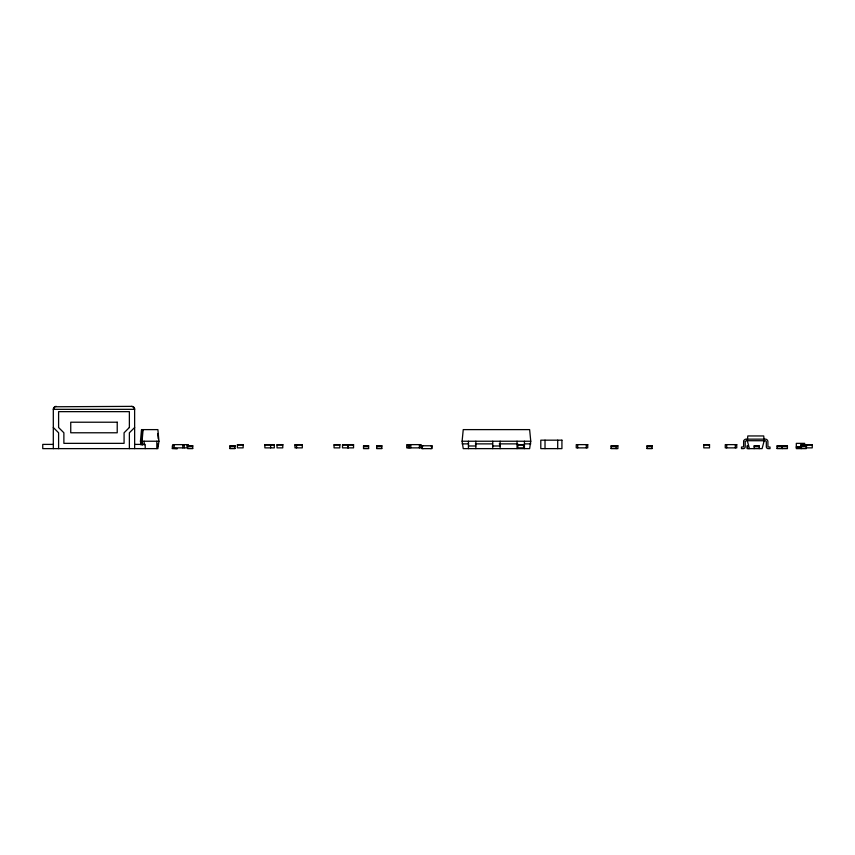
<?xml version="1.0" encoding="UTF-8"?>
<svg xmlns="http://www.w3.org/2000/svg" width="855" height="855" viewBox="0 0 855 855"><rect width="100%" height="100%" fill="white"/><g stroke="black" fill="none" stroke-linecap="round" stroke-linejoin="round"><path stroke-width="1.28" d="M140.989 444.931L140.455 441.233L141.513 429.616L157.886 429.616L158.945 441.233L157.886 448.629L42.75 448.629L42.75 444.397L53.309 444.397M142.571 429.616L141.513 441.233L142.048 444.931M143.106 429.616L142.048 441.233L142.571 444.931M462.106 441.233L463.239 429.616L529.63 429.616L530.763 441.233L529.63 448.629L463.239 448.629L462.106 441.233L530.763 441.233M157.715 446.16L158.068 443.692M134.652 427.5L129.372 432.78L129.372 448.629M134.652 448.629L134.62 408.947L133.487 406.98L131.691 406.371L54.795 406.766L53.309 409.331L53.309 448.629M140.455 441.233L158.945 441.233M804.769 443.36L796.315 443.36L796.315 448.629L806.276 448.629L806.276 445.776L801.21 445.776L801.21 448.629M462.106 443.873L468.732 443.873M475.369 443.873L492.598 443.873M499.235 443.873L517.799 443.873M524.425 443.873L530.763 443.873M134.652 444.397L145.211 444.397L145.211 448.629M188.453 444.632L172.742 444.632L172.742 447.87L187.021 447.87L187.021 444.632M237.401 444.995L243.151 444.995M264.868 444.995L274.316 444.995M277.02 444.995L282.77 444.995M294.975 444.995L302.307 444.995M334.059 444.995L339.809 444.995M342.513 444.995L353.543 444.995M517.852 444.995L523.602 444.995M703.772 444.995L709.511 444.995M800.943 444.995L812.25 444.995M468.444 445.989L475.84 445.989M492.737 445.989L500.132 445.989M187.651 446.096L192.717 446.096M229.899 446.096L234.975 446.096M363.525 446.096L368.601 446.096M376.734 446.096L381.8 446.096M611.069 446.096L616.145 446.096M646.989 446.096L652.055 446.096M754.121 446.096L759.197 446.096M777.067 446.096L782.143 446.096M782.357 446.096L787.423 446.096M801.21 446.096L806.276 446.096M796.315 446.791L801.979 446.705M796.315 447.315L801.146 447.315M172.336 448.309L177.402 448.629L172.336 448.629L172.336 445.776M187.651 448.309L192.717 448.309M229.899 448.309L234.975 448.309M363.525 448.309L368.601 448.309M376.734 448.309L381.8 448.309M611.069 448.309L616.145 448.309M646.989 448.309L652.055 448.309M754.121 448.309L759.197 448.309M777.067 448.309L782.143 448.309M782.357 448.309L787.423 448.309M801.21 448.309L806.276 448.309M53.309 427.5L58.6 432.78L58.6 448.629M749.418 448.629L747.313 440.699L747.815 435.954L763.707 435.954L764.21 440.699L762.094 448.629L747.142 448.629L747.142 445.776L748.414 445.776L747.462 446.096L747.462 448.309L748.414 448.629M157.715 433.485L158.186 438.647M806.5 444.632L806.5 447.87L812.25 447.87L812.25 444.632L800.943 444.632L800.943 447.87M759.197 448.629L759.197 445.776L754.121 445.776L754.121 448.629M735.321 444.632L735.321 447.87M726.697 444.632L726.697 447.87M616.145 445.776L616.145 448.629M586.306 444.632L586.306 447.87M577.681 444.632L577.681 447.87M557.706 440.175L557.706 448.629M545.02 440.175L545.02 448.629M524.425 441.233L524.425 448.629M517.029 441.233L517.029 448.629M500.132 441.233L500.132 448.629M492.737 441.233L492.737 448.629M475.84 441.233L475.84 448.629M468.444 441.233L468.444 448.629M430.674 445.776L431.625 446.096L431.625 448.309L430.674 448.629M423.065 445.776L422.124 446.096L422.124 448.309L423.065 448.629M419.41 444.632L419.41 447.87M410.785 444.632L410.785 447.87M409.353 444.632L409.353 447.87M408.145 444.632L408.145 447.87M348.252 444.632L348.252 447.87M347.793 444.632L347.793 447.87M296.557 444.632L296.557 447.87M270.618 444.632L270.618 447.87M184.231 444.632L184.231 447.87M182.799 444.632L182.799 447.87M174.174 444.632L174.174 447.87M156.828 441.233L156.828 448.629M144.153 441.233L144.153 444.931M131.691 406.371A2.96 2.96 0 0 1 134.652 409.331L53.309 409.331A2.96 2.96 0 0 1 56.27 406.371M743.626 441.415L743.594 446.844L741.499 447.037L741.499 448.629L743.348 448.629A1.849 1.849 0 0 0 745.197 446.78L745.207 441.618L746.255 440.699L765.535 440.742L766.315 441.618L766.326 446.78A1.849 1.849 0 0 0 768.175 448.629L770.024 448.629L770.024 447.037L767.94 446.909L767.886 441.415A2.64 2.64 0 0 0 765.61 439.139L745.902 439.139A2.64 2.64 0 0 0 743.626 441.415M129.372 427.5L124.082 432.78L124.082 443.35L63.879 443.35L63.879 432.78L58.6 427.5L58.6 411.65L129.372 411.65L129.372 427.5M117.221 422.22L70.741 422.22L70.741 432.78L117.221 432.78L117.221 422.22M561.927 440.175L540.798 440.175L540.798 448.629L561.927 448.629L561.927 440.175M243.151 444.632L237.401 444.632L237.401 447.87L243.151 447.87L243.151 444.632M274.316 444.632L264.868 444.632L264.868 447.87L274.316 447.87L274.316 444.632M282.77 444.632L277.02 444.632L277.02 447.87L282.77 447.87L282.77 444.632M302.307 444.632L294.975 444.632L294.975 447.87L302.307 447.87L302.307 444.632M339.809 444.632L334.059 444.632L334.059 447.87L339.809 447.87L339.809 444.632M353.543 444.632L342.513 444.632L342.513 447.87L353.543 447.87L353.543 444.632M420.842 444.632L406.713 444.632L406.713 447.87L420.842 447.87L420.842 444.632M523.602 444.632L517.852 444.632L517.852 447.87L523.602 447.87L523.602 444.632M587.738 444.632L576.249 444.632L576.249 447.87L587.738 447.87L587.738 444.632M709.511 444.632L703.772 444.632L703.772 447.87L709.511 447.87L709.511 444.632M736.754 444.632L725.264 444.632L725.264 447.87L736.754 447.87L736.754 444.632M192.717 445.776L187.651 445.776L187.651 448.629L192.717 448.629L192.717 445.776M234.975 445.776L229.899 445.776L229.899 448.629L234.975 448.629L234.975 445.776M368.601 445.776L363.525 445.776L363.525 448.629L368.601 448.629L368.601 445.776M381.8 445.776L376.734 445.776L376.734 448.629L381.8 448.629L381.8 445.776M431.946 445.776L421.804 445.776L421.804 448.629L431.946 448.629L431.946 445.776M617.887 445.776L611.069 445.776L611.069 448.629L617.887 448.629L617.887 445.776M652.055 445.776L646.989 445.776L646.989 448.629L652.055 448.629L652.055 445.776M782.143 445.776L777.067 445.776L777.067 448.629L782.143 448.629L782.143 445.776M787.423 445.776L782.357 445.776L782.357 448.629L787.423 448.629L787.423 445.776"/></g></svg>
